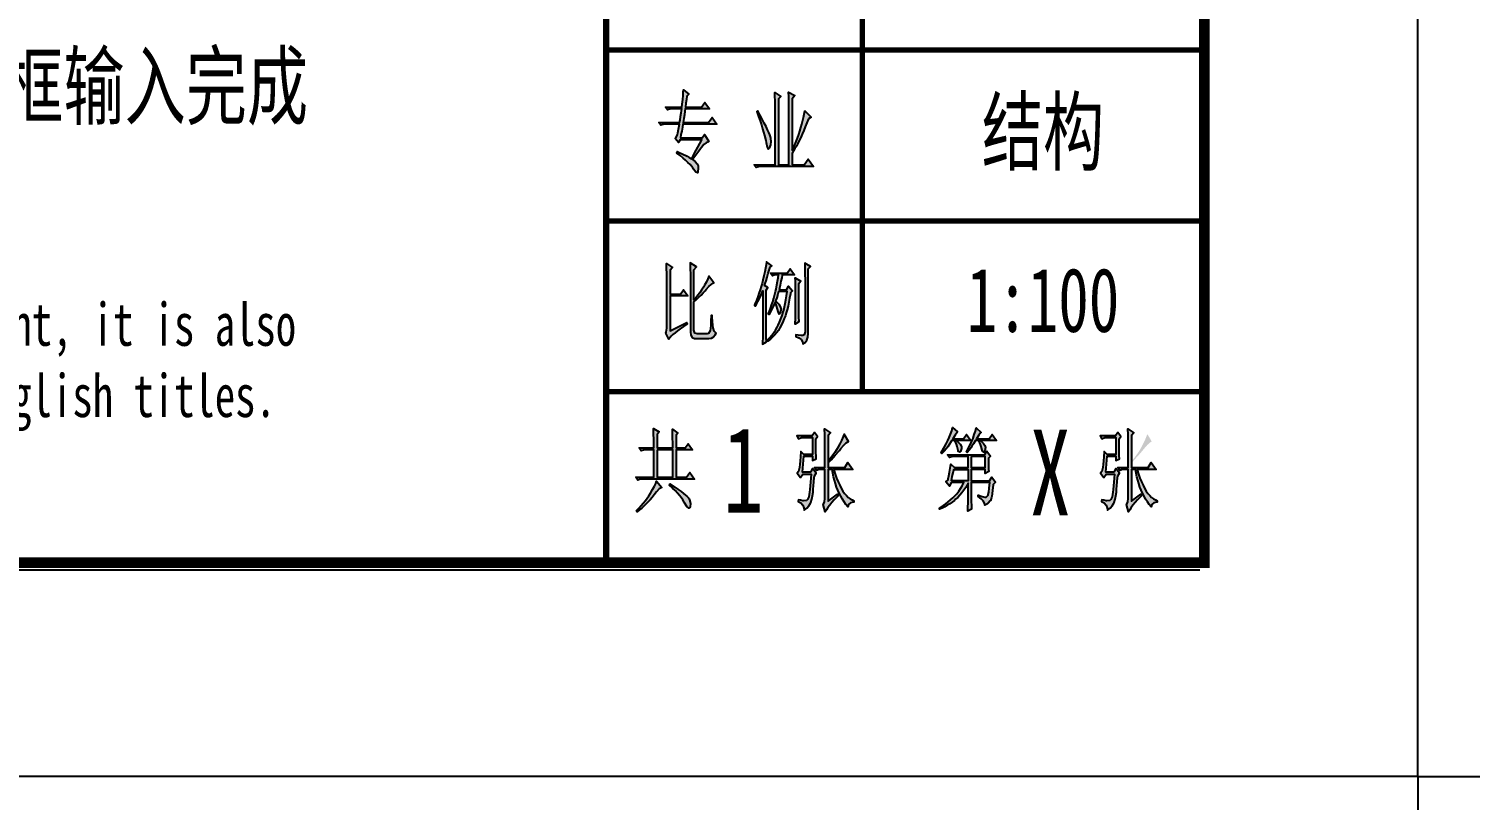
# Model space of a CAD drawing. Header units: inches. Extents: x 4920 to 49860, y 87334 to 114892.
# Drawn here: x 31383 to 34757, y 89367 to 91171 of the extents above; entities that cross this region are included whole.
import ezdxf

# ---------------------------------------------------------------- set-up
doc = ezdxf.new("R2010")
doc.units = ezdxf.units.IN
doc.header["$MEASUREMENT"] = 0
for name, color, linetype in [('1', 7, 'Continuous'), ('GT_1', 7, 'Continuous'), ('图框', 4, 'Continuous')]:
    doc.layers.add(name, color=color, linetype=linetype)
doc.styles.get("Standard").update_dxf_attribs({"font": 'txt', "bigfont": 'gbcbig.shx'})
doc.styles.add('宋体', font='', dxfattribs={"width": 0.7})
doc.styles.get('宋体').set_extended_font_data('SimSun')
doc.dimstyles.new('Standard-yuanban', dxfattribs={"dimtxt": 800, "dimasz": 0.18, "dimexe": 0.18, "dimexo": 0.0625, "dimgap": 0.09, "dimtad": 0, "dimtih": 1, "dimtoh": 1, "dimdec": 4, "dimlfac": 0.02, "dimzin": 0, "dimdsep": 46, "dimtxsty": 'Standard', "dimcen": 0.09, "dimadec": 0, "dimazin": 0, "dimtfac": 1, "dimtdec": 4, "dimtofl": 0, "dimtmove": 0, "dimatfit": 3, "dimfxl": 1, "dimtolj": 1, "dimtzin": 0, "dimarcsym": 0})

# ---------------------------------------------------------------- blocks, each defined once
blk = doc.blocks.new('图签')
at = {"layer": '1'}
h = blk.add_hatch(color=7, dxfattribs=at)
h.paths.add_polyline_path([(-24.461, 20.203), (-24.427, 20.388), (-24.404, 20.526), (-22.815, 20.526), (-23.038, 20.839), (-23.204, 20.606), (-24.39, 20.606), (-24.366, 20.787), (-24.337, 20.962), (-24.314, 21.133), (-24.299, 21.242), (-23.166, 21.242), (-23.375, 21.541), (-23.526, 21.323), (-24.285, 21.323), (-24.261, 21.503), (-24.238, 21.678), (-24.214, 21.84), (-24.124, 21.925), (-24.38, 22.124), (-24.385, 22.015), (-24.394, 21.868), (-24.409, 21.683), (-24.432, 21.46), (-24.451, 21.323), (-25.22, 21.323), (-25.125, 21.19), (-25.011, 21.228), (-24.892, 21.242), (-24.461, 21.242), (-24.484, 21.052), (-24.513, 20.877), (-24.537, 20.711), (-24.556, 20.606), (-25.533, 20.606), (-25.438, 20.474), (-25.324, 20.511), (-25.205, 20.526), (-24.565, 20.526), (-24.603, 20.284), (-24.636, 20.118), (-24.66, 20.023), (-24.741, 19.885), (-24.764, 19.857), (-24.612, 19.658), (-24.532, 19.79), (-23.517, 19.79), (-23.612, 19.615), (-23.702, 19.449), (-23.782, 19.302), (-23.858, 19.169), (-23.925, 19.046), (-23.986, 18.941), (-24.005, 18.908), (-24.105, 18.965), (-24.209, 19.027), (-24.446, 19.141), (-24.579, 19.202), (-24.669, 19.24), (-24.693, 19.174), (-24.537, 19.051), (-24.399, 18.937), (-24.276, 18.832), (-24.167, 18.733), (-24.072, 18.638), (-23.996, 18.553), (-23.934, 18.477), (-23.901, 18.424), (-23.797, 18.273), (-23.721, 18.254), (-23.702, 18.292), (-23.683, 18.458), (-23.692, 18.576), (-23.735, 18.671), (-23.83, 18.78), (-23.948, 18.875), (-23.844, 19.008), (-23.749, 19.136), (-23.659, 19.255), (-23.578, 19.368), (-23.526, 19.439), (-23.422, 19.568), (-23.313, 19.653), (-23.208, 19.7), (-23.19, 19.705), (-23.398, 20.042), (-23.503, 19.89), (-24.518, 19.89), (-24.494, 20.037)])
h.paths.add_polyline_path([(-20.306, 19.928), (-20.339, 20.018), (-20.386, 20.127), (-20.443, 20.255), (-20.514, 20.407), (-20.595, 20.573), (-20.695, 20.763), (-20.804, 20.967), (-20.894, 21.142), (-20.941, 21.109), (-20.861, 20.886), (-20.794, 20.677), (-20.728, 20.488), (-20.676, 20.312), (-20.628, 20.151), (-20.586, 19.999), (-20.524, 19.753), (-20.51, 19.658), (-20.467, 19.444), (-20.42, 19.349), (-20.363, 19.378), (-20.344, 19.406), (-20.291, 19.549), (-20.272, 19.715), (-20.287, 19.857)], flags=17)
h.paths.add_polyline_path([(-19.286, 21.707), (-19.167, 21.858), (-19.461, 22.025), (-19.452, 21.811), (-19.452, 21.626), (-19.447, 21.47), (-19.447, 18.624), (-19.926, 18.624), (-19.926, 21.707), (-19.822, 21.825), (-20.102, 22.006), (-20.097, 21.816), (-20.092, 21.636), (-20.088, 21.47), (-20.088, 18.624), (-21.069, 18.624), (-20.974, 18.491), (-20.861, 18.529), (-20.742, 18.538), (-18.295, 18.538), (-18.537, 18.889), (-18.726, 18.624), (-19.286, 18.624), (-19.286, 19.174), (-19.224, 19.269), (-19.158, 19.378), (-19.091, 19.492), (-19.025, 19.62), (-18.959, 19.757), (-18.887, 19.904), (-18.816, 20.061), (-18.745, 20.227), (-18.674, 20.402), (-18.598, 20.592), (-18.527, 20.772), (-18.399, 20.858), (-18.703, 21.142), (-18.726, 20.986), (-18.755, 20.829), (-18.831, 20.516), (-18.878, 20.36), (-18.925, 20.198), (-18.978, 20.037), (-19.039, 19.876), (-19.106, 19.715), (-19.172, 19.549), (-19.286, 19.307)])
h = blk.add_hatch(color=7, dxfattribs=at)
h.paths.add_polyline_path([(-24.769, 10.764), (-24.655, 10.854), (-24.527, 10.954), (-24.38, 11.054), (-24.224, 11.163), (-24.205, 11.172), (-24.214, 11.243), (-24.997, 10.859), (-24.997, 12.491), (-24.181, 12.491), (-24.38, 12.775), (-24.518, 12.576), (-24.997, 12.576), (-24.997, 13.691), (-24.892, 13.824), (-25.172, 14.009), (-25.167, 13.881), (-25.167, 13.734), (-25.163, 13.572), (-25.163, 13.183), (-25.158, 12.956), (-25.158, 10.973), (-25.182, 10.793), (-25.205, 10.741), (-25.068, 10.456), (-25.016, 10.527), (-24.949, 10.598), (-24.869, 10.679)])
h.paths.add_polyline_path([(-22.891, 10.66), (-22.853, 10.741), (-22.933, 10.845), (-22.981, 10.992), (-23.005, 11.12), (-23.019, 11.291), (-23.028, 11.495), (-23.028, 11.575), (-23.085, 11.575), (-23.095, 11.319), (-23.104, 11.12), (-23.114, 10.964), (-23.133, 10.864), (-23.133, 10.859), (-23.204, 10.726), (-23.261, 10.707), (-23.74, 10.707), (-23.849, 10.75), (-23.887, 10.888), (-23.892, 10.907), (-23.892, 12.206), (-23.768, 12.315), (-23.654, 12.424), (-23.55, 12.524), (-23.455, 12.624), (-23.365, 12.723), (-23.308, 12.79), (-23.19, 12.927), (-23.08, 13.027), (-22.986, 13.079), (-22.957, 13.093), (-23.19, 13.406), (-23.237, 13.288), (-23.303, 13.145), (-23.389, 12.989), (-23.446, 12.889), (-23.531, 12.761), (-23.616, 12.638), (-23.711, 12.519), (-23.806, 12.405), (-23.892, 12.306), (-23.892, 13.71), (-23.773, 13.843), (-24.062, 14.042), (-24.062, 13.885), (-24.058, 13.719), (-24.053, 13.539), (-24.053, 10.807), (-24.034, 10.65), (-23.967, 10.546), (-23.863, 10.499), (-23.797, 10.489), (-23.19, 10.489), (-23.061, 10.513), (-22.981, 10.556)])
h.paths.add_polyline_path([(-20.51, 10.883), (-20.51, 12.756), (-20.429, 12.875), (-20.581, 12.975), (-20.552, 13.069), (-20.514, 13.198), (-20.467, 13.359), (-20.41, 13.558), (-20.339, 13.786), (-20.334, 13.809), (-20.239, 13.89), (-20.495, 14.075), (-20.514, 13.942), (-20.543, 13.79), (-20.571, 13.62), (-20.614, 13.43), (-20.661, 13.226), (-20.699, 13.074), (-20.747, 12.922), (-20.794, 12.766), (-20.846, 12.605), (-20.903, 12.443), (-20.965, 12.277), (-21.031, 12.111), (-21.055, 12.04), (-21.022, 12.007), (-20.96, 12.107), (-20.899, 12.225), (-20.823, 12.372), (-20.747, 12.538), (-20.661, 12.723), (-20.661, 10.731), (-20.666, 10.541), (-20.671, 10.323), (-20.671, 10.224), (-20.495, 10.342), (-20.505, 10.532), (-20.505, 10.712)])
h.paths.add_polyline_path([(-19.754, 13.473), (-19.182, 13.473), (-19.376, 13.757), (-19.518, 13.558), (-20.301, 13.558), (-20.206, 13.425), (-20.102, 13.473), (-19.936, 13.473), (-19.95, 13.335), (-19.974, 13.174), (-20.002, 12.998), (-20.04, 12.804), (-20.064, 12.69), (-20.149, 12.377), (-20.197, 12.216), (-20.254, 12.059), (-20.31, 11.893), (-20.372, 11.732), (-20.405, 11.656), (-20.367, 11.623), (-20.282, 11.775), (-20.211, 11.922), (-20.14, 12.064), (-20.088, 12.192), (-20.021, 12.021), (-19.974, 11.865), (-19.95, 11.756), (-19.903, 11.637), (-19.846, 11.708), (-19.808, 11.865), (-19.846, 11.993), (-19.917, 12.102), (-20.021, 12.216), (-20.064, 12.258), (-20.012, 12.405), (-19.964, 12.567), (-19.926, 12.69), (-19.528, 12.69), (-19.556, 12.491), (-19.585, 12.306), (-19.618, 12.13), (-19.651, 11.969), (-19.684, 11.817), (-19.703, 11.741), (-19.755, 11.575), (-19.812, 11.414), (-19.879, 11.262), (-19.945, 11.12), (-19.997, 11.025), (-20.069, 10.892), (-20.154, 10.769), (-20.244, 10.65), (-20.339, 10.537), (-20.453, 10.423), (-20.429, 10.375), (-20.31, 10.465), (-20.206, 10.56), (-20.106, 10.665), (-20.016, 10.764), (-20.007, 10.774), (-19.936, 10.873), (-19.865, 10.992), (-19.789, 11.134), (-19.708, 11.305), (-19.656, 11.424), (-19.608, 11.552), (-19.566, 11.689), (-19.523, 11.841), (-19.48, 12.007), (-19.442, 12.187), (-19.409, 12.377), (-19.371, 12.581), (-19.367, 12.624), (-19.272, 12.723), (-19.461, 12.941), (-19.552, 12.775), (-19.903, 12.775), (-19.855, 12.994), (-19.812, 13.179), (-19.779, 13.335)])
h.paths.add_polyline_path([(-18.992, 13.041), (-18.887, 13.174), (-19.144, 13.34), (-19.139, 13.174), (-19.134, 12.998), (-19.134, 11.628), (-19.139, 11.428), (-19.144, 11.191), (-19.144, 11.158), (-18.982, 11.277), (-18.987, 11.518), (-18.992, 11.718)])
h.paths.add_polyline_path([(-18.537, 13.757), (-18.432, 13.857), (-18.703, 14.023), (-18.698, 13.809), (-18.693, 13.62), (-18.693, 13.449), (-18.688, 13.302), (-18.688, 10.807), (-18.731, 10.66), (-18.783, 10.641), (-18.873, 10.636), (-19.001, 10.646), (-19.12, 10.66), (-19.12, 10.589), (-18.978, 10.527), (-18.869, 10.442), (-18.807, 10.337), (-18.783, 10.243), (-18.679, 10.314), (-18.598, 10.418), (-18.555, 10.56), (-18.537, 10.736)])
h = blk.add_hatch(color=7, dxfattribs=at)
h.paths.add_polyline_path([(-25.522, 3.455), (-25.394, 3.522), (-25.641, 3.82), (-25.679, 3.716), (-25.736, 3.583), (-25.821, 3.427), (-25.921, 3.251), (-25.997, 3.137), (-26.077, 3.023), (-26.163, 2.91), (-26.258, 2.791), (-26.357, 2.677), (-26.466, 2.563), (-26.575, 2.454), (-26.552, 2.388), (-26.438, 2.473), (-26.329, 2.563), (-26.224, 2.658), (-26.02, 2.862), (-25.935, 2.952), (-25.845, 3.057), (-25.745, 3.175), (-25.636, 3.313)])
h.paths.add_polyline_path([(-24.204, 3.099), (-24.28, 3.171), (-24.375, 3.246), (-24.488, 3.337), (-24.621, 3.431), (-24.778, 3.536), (-24.953, 3.65), (-25.01, 3.688), (-25.024, 3.621), (-24.892, 3.498), (-24.773, 3.379), (-24.664, 3.265), (-24.564, 3.152), (-24.479, 3.047), (-24.408, 2.938), (-24.341, 2.839), (-24.322, 2.805), (-24.213, 2.63), (-24.133, 2.559), (-24.076, 2.592), (-24.066, 2.62), (-24.052, 2.772), (-24.095, 2.938), (-24.114, 2.986), (-24.147, 3.038)])
h.paths.add_polyline_path([(-24.161, 5.571), (-24.299, 5.371), (-24.721, 5.371), (-24.721, 5.969), (-24.64, 6.069), (-24.896, 6.254), (-24.892, 6.149), (-24.887, 6.007), (-24.887, 5.827), (-24.882, 5.613), (-24.882, 5.371), (-25.608, 5.371), (-25.608, 6.002), (-25.522, 6.121), (-25.783, 6.287), (-25.778, 6.144), (-25.774, 5.983), (-25.769, 5.808), (-25.769, 5.371), (-26.457, 5.371), (-26.362, 5.239), (-26.248, 5.276), (-26.129, 5.286), (-25.769, 5.286), (-25.769, 4.005), (-26.609, 4.005), (-26.514, 3.868), (-26.4, 3.91), (-26.281, 3.92), (-23.867, 3.92), (-24.08, 4.219), (-24.232, 4.005), (-24.721, 4.005), (-24.721, 5.286), (-23.962, 5.286)])
h.paths.add_polyline_path([(-24.882, 5.286), (-24.882, 4.005), (-25.608, 4.005), (-25.608, 5.286)], flags=17)
h.paths.add_polyline_path([(-18.74, 4.987), (-18.332, 4.987), (-18.332, 4.788), (-18.17, 4.869), (-18.17, 5.006), (-18.175, 5.163), (-18.18, 5.338), (-18.18, 5.803), (-18.099, 5.903), (-18.251, 6.102), (-18.355, 5.936), (-19.076, 5.936), (-18.986, 5.803), (-18.858, 5.855), (-18.332, 5.855), (-18.332, 5.068), (-18.74, 5.068), (-18.891, 5.205), (-18.906, 4.963), (-18.92, 4.764), (-18.934, 4.603), (-18.948, 4.48), (-18.948, 4.451), (-18.991, 4.271), (-19.053, 4.186), (-18.901, 3.986), (-18.797, 4.152), (-18.403, 4.152), (-18.417, 3.958), (-18.431, 3.773), (-18.446, 3.597), (-18.46, 3.431), (-18.474, 3.303), (-18.512, 3.085), (-18.569, 2.957), (-18.621, 2.919), (-18.754, 2.895), (-18.797, 2.905), (-18.906, 2.924), (-18.996, 2.952), (-19.01, 2.872), (-18.882, 2.801), (-18.797, 2.696), (-18.744, 2.568), (-18.73, 2.469), (-18.602, 2.563), (-18.502, 2.668), (-18.431, 2.782), (-18.412, 2.82), (-18.37, 2.971), (-18.332, 3.137), (-18.308, 3.303), (-18.299, 3.446), (-18.284, 3.607), (-18.27, 3.792), (-18.256, 3.996), (-18.251, 4.072), (-18.17, 4.186), (-18.332, 4.404), (-18.427, 4.238), (-18.811, 4.238)])
h.paths.add_polyline_path([(-17.611, 5.955), (-17.492, 6.088), (-17.772, 6.268), (-17.772, 6.187), (-17.767, 6.083), (-17.767, 5.817), (-17.763, 5.651), (-17.763, 4.451), (-18.237, 4.451), (-18.147, 4.318), (-18.028, 4.371), (-17.763, 4.371), (-17.763, 3.019), (-17.782, 2.839), (-17.843, 2.72), (-17.739, 2.388), (-17.682, 2.483), (-17.616, 2.587), (-17.53, 2.701), (-17.435, 2.82), (-17.326, 2.943), (-17.198, 3.076), (-17.141, 3.137), (-17.165, 3.204), (-17.611, 2.886), (-17.611, 4.371), (-17.412, 4.371), (-17.383, 4.195), (-17.35, 4.024), (-17.307, 3.863), (-17.26, 3.702), (-17.208, 3.545), (-17.151, 3.398), (-17.084, 3.251), (-17.018, 3.114), (-16.937, 2.976), (-16.857, 2.848), (-16.771, 2.725), (-16.686, 2.62), (-16.648, 2.734), (-16.558, 2.81), (-16.42, 2.834), (-16.397, 2.839), (-16.397, 2.905), (-16.487, 2.943), (-16.577, 2.995), (-16.662, 3.061), (-16.748, 3.147), (-16.833, 3.242), (-16.914, 3.356), (-16.989, 3.484), (-17.065, 3.626), (-17.141, 3.782), (-17.212, 3.958), (-17.279, 4.148), (-17.345, 4.347), (-17.355, 4.371), (-16.453, 4.371), (-16.676, 4.688), (-16.828, 4.451), (-17.611, 4.451)])
h.paths.add_polyline_path([(-16.861, 6.021), (-16.985, 5.718), (-17.056, 5.571), (-17.132, 5.424), (-17.141, 5.405), (-17.212, 5.281), (-17.288, 5.163), (-17.378, 5.035), (-17.473, 4.907), (-17.587, 4.767), (-17.573, 4.703), (-17.468, 4.816), (-17.369, 4.93), (-17.269, 5.039), (-17.08, 5.258), (-17.004, 5.352), (-16.871, 5.504), (-16.762, 5.609), (-16.681, 5.661), (-16.653, 5.67)], flags=17)
h.paths.add_polyline_path([(-11.658, 5.978), (-11.578, 6.088), (-11.544, 6.121), (-11.777, 6.334), (-11.819, 6.178), (-11.872, 6.016), (-11.933, 5.865), (-12, 5.718), (-12.076, 5.566), (-12.156, 5.424), (-12.237, 5.295), (-12.313, 5.186), (-12.289, 5.12), (-12.18, 5.224), (-12.085, 5.333), (-12.009, 5.419), (-11.924, 5.547), (-11.838, 5.68), (-11.815, 5.718), (-11.672, 5.718), (-11.601, 5.556), (-11.559, 5.438), (-11.516, 5.258), (-11.511, 5.205), (-11.445, 5.177), (-11.416, 5.205), (-11.359, 5.343), (-11.369, 5.438), (-11.43, 5.547), (-11.53, 5.656), (-11.601, 5.718), (-10.928, 5.718), (-11.127, 6.002), (-11.264, 5.803), (-11.767, 5.803)])
h.paths.add_polyline_path([(-9.927, 6.002), (-10.064, 5.803), (-10.657, 5.803), (-10.558, 5.978), (-10.472, 6.078), (-10.439, 6.102), (-10.672, 6.32), (-10.714, 6.163), (-10.762, 6.002), (-10.819, 5.831), (-10.823, 5.822), (-10.871, 5.694), (-10.937, 5.556), (-11.013, 5.409), (-11.103, 5.253), (-11.136, 5.205), (-11.103, 5.153), (-10.989, 5.286), (-10.904, 5.4), (-10.871, 5.452), (-10.795, 5.571), (-10.705, 5.718), (-10.544, 5.718), (-10.472, 5.542), (-10.439, 5.438), (-10.396, 5.272), (-10.378, 5.22), (-10.316, 5.182), (-10.273, 5.239), (-10.235, 5.395), (-10.264, 5.485), (-10.335, 5.585), (-10.453, 5.699), (-10.472, 5.718), (-9.728, 5.718)])
h.paths.add_polyline_path([(-10.098, 4.541), (-10.098, 4.902), (-10.008, 4.987), (-10.169, 5.22), (-10.287, 5.054), (-12.023, 5.054), (-11.929, 4.921), (-11.815, 4.959), (-11.696, 4.968), (-11.056, 4.968), (-11.056, 4.451), (-11.687, 4.451), (-11.862, 4.622), (-11.886, 4.423), (-11.919, 4.242), (-11.947, 4.076), (-11.981, 3.925), (-11.99, 3.887), (-12.095, 3.787), (-11.919, 3.588), (-11.838, 3.754), (-11.255, 3.754), (-11.326, 3.607), (-11.407, 3.474), (-11.492, 3.346), (-11.587, 3.232), (-11.682, 3.123), (-11.767, 3.038), (-11.985, 2.848), (-12.095, 2.763), (-12.204, 2.682), (-12.313, 2.606), (-12.398, 2.554), (-12.384, 2.502), (-12.261, 2.563), (-12.142, 2.625), (-12.028, 2.691), (-11.914, 2.763), (-11.805, 2.839), (-11.696, 2.919), (-11.639, 2.971), (-11.535, 3.061), (-11.435, 3.166), (-11.34, 3.275), (-11.25, 3.398), (-11.165, 3.526), (-11.084, 3.664), (-11.056, 3.721), (-11.056, 2.796), (-11.061, 2.625), (-11.065, 2.469), (-11.065, 2.421), (-10.895, 2.502), (-10.899, 2.687), (-10.904, 2.862), (-10.904, 3.754), (-10.041, 3.754), (-10.069, 3.493), (-10.088, 3.303), (-10.107, 3.19), (-10.112, 3.171), (-10.202, 3.071), (-10.273, 3.071), (-10.392, 3.104), (-10.562, 3.166), (-10.577, 3.171), (-10.577, 3.104), (-10.434, 3), (-10.34, 2.895), (-10.283, 2.782), (-10.273, 2.701), (-10.15, 2.758), (-10.112, 2.786), (-10.012, 2.891), (-10.008, 2.905), (-9.96, 3.052), (-9.946, 3.118), (-9.932, 3.232), (-9.908, 3.403), (-9.884, 3.631), (-9.879, 3.669), (-9.775, 3.768), (-9.936, 4.005), (-10.055, 3.835), (-10.904, 3.835), (-10.904, 4.371), (-10.249, 4.371), (-10.249, 4.171), (-10.088, 4.271), (-10.093, 4.38)])
h.paths.add_polyline_path([(-10.249, 4.451), (-10.904, 4.451), (-10.904, 4.968), (-10.249, 4.968)], flags=16)
h.paths.add_polyline_path([(-11.056, 4.371), (-11.056, 3.835), (-11.824, 3.835), (-11.791, 4.039), (-11.753, 4.209), (-11.722, 4.371)], flags=16)
h.paths.add_polyline_path([(-3.97, 4.186), (-4.131, 4.404), (-4.226, 4.238), (-4.61, 4.238), (-4.539, 4.987), (-4.131, 4.987), (-4.131, 4.788), (-3.97, 4.869), (-3.974, 5.006), (-3.974, 5.163), (-3.979, 5.338), (-3.979, 5.803), (-3.898, 5.903), (-4.05, 6.102), (-4.155, 5.936), (-4.875, 5.936), (-4.785, 5.803), (-4.657, 5.855), (-4.131, 5.855), (-4.131, 5.068), (-4.539, 5.068), (-4.69, 5.205), (-4.705, 4.963), (-4.719, 4.764), (-4.733, 4.603), (-4.747, 4.48), (-4.747, 4.451), (-4.79, 4.271), (-4.852, 4.186), (-4.7, 3.986), (-4.596, 4.152), (-4.202, 4.152), (-4.216, 3.958), (-4.23, 3.773), (-4.245, 3.597), (-4.259, 3.431), (-4.273, 3.303), (-4.311, 3.085), (-4.368, 2.957), (-4.425, 2.919), (-4.553, 2.895), (-4.596, 2.905), (-4.705, 2.924), (-4.795, 2.952), (-4.809, 2.872), (-4.681, 2.801), (-4.596, 2.696), (-4.543, 2.568), (-4.529, 2.469), (-4.401, 2.563), (-4.302, 2.668), (-4.23, 2.782), (-4.211, 2.82), (-4.169, 2.971), (-4.131, 3.137), (-4.107, 3.303), (-4.098, 3.446), (-4.083, 3.607), (-4.069, 3.792), (-4.055, 3.996), (-4.05, 4.072)])
h.paths.add_polyline_path([(-2.48, 5.661), (-2.452, 5.67), (-2.66, 6.021), (-2.784, 5.718), (-2.855, 5.571), (-2.931, 5.424), (-2.94, 5.405), (-3.011, 5.281), (-3.087, 5.163), (-3.177, 5.035), (-3.272, 4.907), (-3.386, 4.767), (-3.372, 4.703), (-3.268, 4.816), (-3.168, 4.93), (-3.068, 5.039), (-2.879, 5.258), (-2.803, 5.352), (-2.67, 5.504), (-2.561, 5.609)], flags=17)
h.paths.add_polyline_path([(-2.713, 3.356), (-2.788, 3.484), (-2.864, 3.626), (-2.94, 3.782), (-3.011, 3.958), (-3.078, 4.148), (-3.144, 4.347), (-3.154, 4.371), (-2.253, 4.371), (-2.475, 4.688), (-2.627, 4.451), (-3.41, 4.451), (-3.41, 5.955), (-3.291, 6.088), (-3.571, 6.268), (-3.571, 6.187), (-3.566, 6.083), (-3.566, 5.817), (-3.562, 5.651), (-3.562, 4.451), (-4.036, 4.451), (-3.946, 4.318), (-3.827, 4.371), (-3.562, 4.371), (-3.562, 3.019), (-3.581, 2.839), (-3.642, 2.72), (-3.538, 2.388), (-3.481, 2.483), (-3.415, 2.587), (-3.334, 2.701), (-3.234, 2.82), (-3.125, 2.943), (-3.002, 3.076), (-2.94, 3.137), (-2.964, 3.204), (-3.41, 2.886), (-3.41, 4.371), (-3.211, 4.371), (-3.182, 4.195), (-3.149, 4.024), (-3.106, 3.863), (-3.059, 3.702), (-3.007, 3.545), (-2.95, 3.398), (-2.883, 3.251), (-2.817, 3.114), (-2.741, 2.976), (-2.656, 2.848), (-2.57, 2.725), (-2.49, 2.62), (-2.447, 2.734), (-2.357, 2.81), (-2.219, 2.834), (-2.196, 2.839), (-2.196, 2.905), (-2.286, 2.943), (-2.376, 2.995), (-2.461, 3.061), (-2.547, 3.147), (-2.632, 3.242)])
for p, q in [((0, 0), (-180, 0)), ((-0.198, -0.346), (-180.198, -0.346))]:
    blk.add_line(p, q, dxfattribs=at)
at = {"layer": '1', "color": 7}
for p, q in [((0, 0), (-180, 0)), ((-0.198, -0.346), (-180.198, -0.346))]:
    blk.add_line(p, q, dxfattribs=at)
at = {"layer": '1', "color": 7, "const_width": 0.5}
for points in [[(-180, 0), (0, 0), (0, 131.762), (-180, 131.762)], [(-180, 58), (0, 58), (0, 0), (-180, 0)]]:
    blk.add_lwpolyline(points, close=True, dxfattribs=at)
at = {"layer": '1', "color": 7}
for points, const_width in [([(-28, 32), (-28, 0)], 0.3), ([(-16, 32), (-16, 8)], 0.25), ([(0, 24), (-28, 24)], 0.25), ([(0, 16), (-28, 16)], 0.25), ([(0, 8), (-28, 8)], 0.25)]:
    blk.add_lwpolyline(points, dxfattribs=dict(at, const_width=const_width))
for points in [[(-23.692, 18.576), (-23.683, 18.458), (-23.702, 18.292), (-23.721, 18.254), (-23.797, 18.273), (-23.901, 18.424), (-23.934, 18.477), (-23.996, 18.553), (-24.072, 18.638), (-24.167, 18.733), (-24.276, 18.832), (-24.399, 18.937), (-24.537, 19.051), (-24.693, 19.174), (-24.669, 19.24), (-24.579, 19.202), (-24.446, 19.141), (-24.209, 19.027), (-24.105, 18.965), (-24.005, 18.908), (-23.986, 18.941), (-23.925, 19.046), (-23.858, 19.169), (-23.782, 19.302), (-23.702, 19.449), (-23.612, 19.615), (-23.517, 19.79), (-24.532, 19.79), (-24.612, 19.658), (-24.764, 19.857), (-24.741, 19.885), (-24.66, 20.023), (-24.636, 20.118), (-24.603, 20.284), (-24.565, 20.526), (-25.205, 20.526), (-25.324, 20.511), (-25.438, 20.474), (-25.533, 20.606), (-24.556, 20.606), (-24.537, 20.711), (-24.513, 20.877), (-24.484, 21.052), (-24.461, 21.242), (-24.892, 21.242), (-25.011, 21.228), (-25.125, 21.19), (-25.22, 21.323), (-24.451, 21.323), (-24.432, 21.46), (-24.409, 21.683), (-24.394, 21.868), (-24.385, 22.015), (-24.38, 22.124), (-24.124, 21.925), (-24.214, 21.84), (-24.238, 21.678), (-24.261, 21.503), (-24.285, 21.323), (-23.526, 21.323), (-23.375, 21.541), (-23.166, 21.242), (-24.299, 21.242), (-24.314, 21.133), (-24.337, 20.962), (-24.366, 20.787), (-24.39, 20.606), (-23.204, 20.606), (-23.038, 20.839), (-22.815, 20.526), (-24.404, 20.526), (-24.427, 20.388), (-24.461, 20.203), (-24.494, 20.037), (-24.518, 19.89), (-23.503, 19.89), (-23.398, 20.042), (-23.19, 19.705), (-23.208, 19.7), (-23.313, 19.653), (-23.422, 19.568), (-23.526, 19.439), (-23.578, 19.368), (-23.659, 19.255), (-23.749, 19.136), (-23.844, 19.008), (-23.948, 18.875), (-23.83, 18.78), (-23.735, 18.671)], [(-19.286, 18.624), (-18.726, 18.624), (-18.537, 18.889), (-18.295, 18.538), (-20.742, 18.538), (-20.861, 18.529), (-20.974, 18.491), (-21.069, 18.624), (-20.088, 18.624), (-20.088, 21.47), (-20.092, 21.636), (-20.097, 21.816), (-20.102, 22.006), (-19.822, 21.825), (-19.926, 21.707), (-19.926, 18.624), (-19.447, 18.624), (-19.447, 21.47), (-19.452, 21.626), (-19.452, 21.811), (-19.461, 22.025), (-19.167, 21.858), (-19.286, 21.707), (-19.286, 19.307), (-19.172, 19.549), (-19.106, 19.715), (-19.039, 19.876), (-18.978, 20.037), (-18.925, 20.198), (-18.878, 20.36), (-18.831, 20.516), (-18.755, 20.829), (-18.726, 20.986), (-18.703, 21.142), (-18.399, 20.858), (-18.527, 20.772), (-18.598, 20.592), (-18.674, 20.402), (-18.745, 20.227), (-18.816, 20.061), (-18.887, 19.904), (-18.959, 19.757), (-19.025, 19.62), (-19.091, 19.492), (-19.158, 19.378), (-19.224, 19.269), (-19.286, 19.174)], [(-20.344, 19.406), (-20.291, 19.549), (-20.272, 19.715), (-20.287, 19.857), (-20.306, 19.928), (-20.339, 20.018), (-20.386, 20.127), (-20.443, 20.255), (-20.514, 20.407), (-20.595, 20.573), (-20.695, 20.763), (-20.804, 20.967), (-20.894, 21.142), (-20.941, 21.109), (-20.861, 20.886), (-20.794, 20.677), (-20.728, 20.488), (-20.676, 20.312), (-20.628, 20.151), (-20.586, 19.999), (-20.524, 19.753), (-20.51, 19.658), (-20.467, 19.444), (-20.42, 19.349), (-20.363, 19.378)], [(-24.38, 11.054), (-24.527, 10.954), (-24.655, 10.854), (-24.769, 10.764), (-24.869, 10.679), (-24.949, 10.598), (-25.016, 10.527), (-25.068, 10.456), (-25.205, 10.741), (-25.182, 10.793), (-25.158, 10.973), (-25.158, 12.956), (-25.163, 13.183), (-25.163, 13.572), (-25.167, 13.734), (-25.167, 13.881), (-25.172, 14.009), (-24.892, 13.824), (-24.997, 13.691), (-24.997, 12.576), (-24.518, 12.576), (-24.38, 12.775), (-24.181, 12.491), (-24.997, 12.491), (-24.997, 10.859), (-24.214, 11.243), (-24.205, 11.172), (-24.224, 11.163)], [(-23.74, 10.707), (-23.849, 10.75), (-23.887, 10.888), (-23.892, 10.907), (-23.892, 12.206), (-23.768, 12.315), (-23.654, 12.424), (-23.55, 12.524), (-23.455, 12.624), (-23.365, 12.723), (-23.308, 12.79), (-23.19, 12.927), (-23.08, 13.027), (-22.986, 13.079), (-22.957, 13.093), (-23.19, 13.406), (-23.237, 13.288), (-23.303, 13.145), (-23.389, 12.989), (-23.446, 12.889), (-23.531, 12.761), (-23.616, 12.638), (-23.711, 12.519), (-23.806, 12.405), (-23.892, 12.306), (-23.892, 13.71), (-23.773, 13.843), (-24.062, 14.042), (-24.062, 13.885), (-24.058, 13.719), (-24.053, 13.539), (-24.053, 10.807), (-24.034, 10.65), (-23.967, 10.546), (-23.863, 10.499), (-23.797, 10.489), (-23.19, 10.489), (-23.061, 10.513), (-22.981, 10.556), (-22.891, 10.66), (-22.853, 10.741), (-22.933, 10.845), (-22.981, 10.992), (-23.005, 11.12), (-23.019, 11.291), (-23.028, 11.495), (-23.028, 11.575), (-23.085, 11.575), (-23.095, 11.319), (-23.104, 11.12), (-23.114, 10.964), (-23.133, 10.864), (-23.133, 10.859), (-23.204, 10.726), (-23.261, 10.707)], [(-20.823, 12.372), (-20.747, 12.538), (-20.661, 12.723), (-20.661, 10.731), (-20.666, 10.541), (-20.671, 10.323), (-20.671, 10.224), (-20.495, 10.342), (-20.505, 10.532), (-20.505, 10.712), (-20.51, 10.883), (-20.51, 12.756), (-20.429, 12.875), (-20.581, 12.975), (-20.552, 13.069), (-20.514, 13.198), (-20.467, 13.359), (-20.41, 13.558), (-20.339, 13.786), (-20.334, 13.809), (-20.239, 13.89), (-20.495, 14.075), (-20.514, 13.942), (-20.543, 13.79), (-20.571, 13.62), (-20.614, 13.43), (-20.661, 13.226), (-20.699, 13.074), (-20.747, 12.922), (-20.794, 12.766), (-20.846, 12.605), (-20.903, 12.443), (-20.965, 12.277), (-21.031, 12.111), (-21.055, 12.04), (-21.022, 12.007), (-20.96, 12.107), (-20.899, 12.225)], [(-19.903, 12.775), (-19.552, 12.775), (-19.461, 12.941), (-19.272, 12.723), (-19.367, 12.624), (-19.371, 12.581), (-19.409, 12.377), (-19.442, 12.187), (-19.48, 12.007), (-19.523, 11.841), (-19.566, 11.689), (-19.608, 11.552), (-19.656, 11.424), (-19.708, 11.305), (-19.789, 11.134), (-19.865, 10.992), (-19.936, 10.873), (-20.007, 10.774), (-20.016, 10.764), (-20.106, 10.665), (-20.206, 10.56), (-20.31, 10.465), (-20.429, 10.375), (-20.453, 10.423), (-20.339, 10.537), (-20.244, 10.65), (-20.154, 10.769), (-20.069, 10.892), (-19.997, 11.025), (-19.945, 11.12), (-19.879, 11.262), (-19.812, 11.414), (-19.755, 11.575), (-19.703, 11.741), (-19.684, 11.817), (-19.651, 11.969), (-19.618, 12.13), (-19.585, 12.306), (-19.556, 12.491), (-19.528, 12.69), (-19.926, 12.69), (-19.964, 12.567), (-20.012, 12.405), (-20.064, 12.258), (-20.021, 12.216), (-19.917, 12.102), (-19.846, 11.993), (-19.808, 11.865), (-19.846, 11.708), (-19.903, 11.637), (-19.95, 11.756), (-19.974, 11.865), (-20.021, 12.021), (-20.088, 12.192), (-20.14, 12.064), (-20.211, 11.922), (-20.282, 11.775), (-20.367, 11.623), (-20.405, 11.656), (-20.372, 11.732), (-20.31, 11.893), (-20.254, 12.059), (-20.197, 12.216), (-20.149, 12.377), (-20.064, 12.69), (-20.04, 12.804), (-20.002, 12.998), (-19.974, 13.174), (-19.95, 13.335), (-19.936, 13.473), (-20.102, 13.473), (-20.206, 13.425), (-20.301, 13.558), (-19.518, 13.558), (-19.376, 13.757), (-19.182, 13.473), (-19.751, 13.473), (-19.755, 13.463), (-19.779, 13.335), (-19.812, 13.179), (-19.855, 12.994)], [(-18.873, 10.636), (-19.001, 10.646), (-19.12, 10.66), (-19.12, 10.589), (-18.978, 10.527), (-18.869, 10.442), (-18.807, 10.337), (-18.783, 10.243), (-18.679, 10.314), (-18.598, 10.418), (-18.555, 10.56), (-18.537, 10.736), (-18.537, 13.757), (-18.432, 13.857), (-18.703, 14.023), (-18.698, 13.809), (-18.693, 13.62), (-18.693, 13.449), (-18.688, 13.302), (-18.688, 10.807), (-18.731, 10.66), (-18.783, 10.641)], [(-19.134, 11.628), (-19.134, 12.998), (-19.139, 13.174), (-19.144, 13.34), (-18.887, 13.174), (-18.992, 13.041), (-18.992, 11.718), (-18.987, 11.518), (-18.982, 11.277), (-19.144, 11.158), (-19.144, 11.191), (-19.139, 11.428)], [(-24.887, 5.827), (-24.887, 6.007), (-24.892, 6.149), (-24.896, 6.254), (-24.64, 6.069), (-24.721, 5.969), (-24.721, 5.371), (-24.299, 5.371), (-24.161, 5.571), (-23.962, 5.286), (-24.721, 5.286), (-24.721, 4.005), (-24.232, 4.005), (-24.08, 4.219), (-23.867, 3.92), (-26.281, 3.92), (-26.4, 3.91), (-26.514, 3.868), (-26.609, 4.005), (-25.769, 4.005), (-25.769, 5.286), (-26.129, 5.286), (-26.248, 5.276), (-26.362, 5.239), (-26.457, 5.371), (-25.769, 5.371), (-25.769, 5.808), (-25.774, 5.983), (-25.778, 6.144), (-25.783, 6.287), (-25.522, 6.121), (-25.608, 6.002), (-25.608, 5.371), (-24.882, 5.371), (-24.882, 5.613)], [(-18.797, 2.696), (-18.744, 2.568), (-18.73, 2.469), (-18.602, 2.563), (-18.502, 2.668), (-18.431, 2.782), (-18.412, 2.82), (-18.37, 2.971), (-18.332, 3.137), (-18.308, 3.303), (-18.299, 3.446), (-18.284, 3.607), (-18.27, 3.792), (-18.256, 3.996), (-18.251, 4.072), (-18.17, 4.186), (-18.332, 4.404), (-18.427, 4.238), (-18.811, 4.238), (-18.74, 4.987), (-18.332, 4.987), (-18.332, 4.788), (-18.17, 4.869), (-18.17, 5.006), (-18.175, 5.163), (-18.18, 5.338), (-18.18, 5.803), (-18.099, 5.903), (-18.251, 6.102), (-18.355, 5.936), (-19.076, 5.936), (-18.986, 5.803), (-18.858, 5.855), (-18.332, 5.855), (-18.332, 5.068), (-18.74, 5.068), (-18.891, 5.205), (-18.906, 4.963), (-18.92, 4.764), (-18.934, 4.603), (-18.948, 4.48), (-18.948, 4.451), (-18.991, 4.271), (-19.053, 4.186), (-18.901, 3.986), (-18.797, 4.152), (-18.403, 4.152), (-18.417, 3.958), (-18.431, 3.773), (-18.446, 3.597), (-18.46, 3.431), (-18.474, 3.303), (-18.512, 3.085), (-18.569, 2.957), (-18.621, 2.919), (-18.754, 2.895), (-18.797, 2.905), (-18.906, 2.924), (-18.996, 2.952), (-19.01, 2.872), (-18.882, 2.801)], [(-17.018, 3.114), (-17.084, 3.251), (-17.151, 3.398), (-17.208, 3.545), (-17.26, 3.702), (-17.307, 3.863), (-17.35, 4.024), (-17.383, 4.195), (-17.412, 4.371), (-17.611, 4.371), (-17.611, 2.886), (-17.165, 3.204), (-17.141, 3.137), (-17.198, 3.076), (-17.326, 2.943), (-17.435, 2.82), (-17.53, 2.701), (-17.616, 2.587), (-17.682, 2.483), (-17.739, 2.388), (-17.843, 2.72), (-17.782, 2.839), (-17.763, 3.019), (-17.763, 4.371), (-18.028, 4.371), (-18.147, 4.318), (-18.237, 4.451), (-17.763, 4.451), (-17.763, 5.651), (-17.767, 5.817), (-17.767, 6.083), (-17.772, 6.187), (-17.772, 6.268), (-17.492, 6.088), (-17.611, 5.955), (-17.611, 4.451), (-16.828, 4.451), (-16.676, 4.688), (-16.453, 4.371), (-17.355, 4.371), (-17.345, 4.347), (-17.279, 4.148), (-17.212, 3.958), (-17.141, 3.782), (-17.065, 3.626), (-16.989, 3.484), (-16.914, 3.356), (-16.833, 3.242), (-16.748, 3.147), (-16.662, 3.061), (-16.577, 2.995), (-16.487, 2.943), (-16.397, 2.905), (-16.397, 2.839), (-16.42, 2.834), (-16.558, 2.81), (-16.648, 2.734), (-16.686, 2.62), (-16.771, 2.725), (-16.857, 2.848), (-16.937, 2.976)], [(-12.18, 5.224), (-12.289, 5.12), (-12.313, 5.186), (-12.237, 5.295), (-12.156, 5.424), (-12.076, 5.566), (-12, 5.718), (-11.933, 5.865), (-11.872, 6.016), (-11.819, 6.178), (-11.777, 6.334), (-11.544, 6.121), (-11.578, 6.088), (-11.658, 5.978), (-11.767, 5.803), (-11.264, 5.803), (-11.127, 6.002), (-10.928, 5.718), (-11.601, 5.718), (-11.53, 5.656), (-11.43, 5.547), (-11.369, 5.438), (-11.359, 5.343), (-11.416, 5.205), (-11.445, 5.177), (-11.511, 5.205), (-11.516, 5.258), (-11.559, 5.438), (-11.601, 5.556), (-11.672, 5.718), (-11.815, 5.718), (-11.838, 5.68), (-11.924, 5.547), (-12.009, 5.419), (-12.085, 5.333)], [(-11.136, 5.205), (-11.103, 5.253), (-11.013, 5.409), (-10.937, 5.556), (-10.871, 5.694), (-10.823, 5.822), (-10.819, 5.831), (-10.762, 6.002), (-10.714, 6.163), (-10.672, 6.32), (-10.439, 6.102), (-10.472, 6.078), (-10.558, 5.978), (-10.657, 5.803), (-10.064, 5.803), (-9.927, 6.002), (-9.728, 5.718), (-10.472, 5.718), (-10.453, 5.699), (-10.335, 5.585), (-10.264, 5.485), (-10.235, 5.395), (-10.273, 5.239), (-10.316, 5.182), (-10.378, 5.22), (-10.396, 5.272), (-10.439, 5.438), (-10.472, 5.542), (-10.544, 5.718), (-10.705, 5.718), (-10.795, 5.571), (-10.871, 5.452), (-10.904, 5.4), (-10.989, 5.286), (-11.103, 5.153)], [(-4.596, 2.696), (-4.543, 2.568), (-4.529, 2.469), (-4.401, 2.563), (-4.302, 2.668), (-4.23, 2.782), (-4.211, 2.82), (-4.169, 2.971), (-4.131, 3.137), (-4.107, 3.303), (-4.098, 3.446), (-4.083, 3.607), (-4.069, 3.792), (-4.055, 3.996), (-4.05, 4.072), (-3.97, 4.186), (-4.131, 4.404), (-4.226, 4.238), (-4.61, 4.238), (-4.539, 4.987), (-4.131, 4.987), (-4.131, 4.788), (-3.97, 4.869), (-3.974, 5.006), (-3.974, 5.163), (-3.979, 5.338), (-3.979, 5.803), (-3.898, 5.903), (-4.05, 6.102), (-4.155, 5.936), (-4.875, 5.936), (-4.785, 5.803), (-4.657, 5.855), (-4.131, 5.855), (-4.131, 5.068), (-4.539, 5.068), (-4.69, 5.205), (-4.705, 4.963), (-4.719, 4.764), (-4.733, 4.603), (-4.747, 4.48), (-4.747, 4.451), (-4.79, 4.271), (-4.852, 4.186), (-4.7, 3.986), (-4.596, 4.152), (-4.202, 4.152), (-4.216, 3.958), (-4.23, 3.773), (-4.245, 3.597), (-4.259, 3.431), (-4.273, 3.303), (-4.311, 3.085), (-4.368, 2.957), (-4.425, 2.919), (-4.553, 2.895), (-4.596, 2.905), (-4.705, 2.924), (-4.795, 2.952), (-4.809, 2.872), (-4.681, 2.801)], [(-2.817, 3.114), (-2.883, 3.251), (-2.95, 3.398), (-3.007, 3.545), (-3.059, 3.702), (-3.106, 3.863), (-3.149, 4.024), (-3.182, 4.195), (-3.211, 4.371), (-3.41, 4.371), (-3.41, 2.886), (-2.964, 3.204), (-2.94, 3.137), (-3.002, 3.076), (-3.125, 2.943), (-3.234, 2.82), (-3.334, 2.701), (-3.415, 2.587), (-3.481, 2.483), (-3.538, 2.388), (-3.642, 2.72), (-3.581, 2.839), (-3.562, 3.019), (-3.562, 4.371), (-3.827, 4.371), (-3.946, 4.318), (-4.036, 4.451), (-3.562, 4.451), (-3.562, 5.651), (-3.566, 5.817), (-3.566, 6.083), (-3.571, 6.187), (-3.571, 6.268), (-3.291, 6.088), (-3.41, 5.955), (-3.41, 4.451), (-2.627, 4.451), (-2.475, 4.688), (-2.253, 4.371), (-3.154, 4.371), (-3.144, 4.347), (-3.078, 4.148), (-3.011, 3.958), (-2.94, 3.782), (-2.864, 3.626), (-2.788, 3.484), (-2.713, 3.356), (-2.632, 3.242), (-2.547, 3.147), (-2.461, 3.061), (-2.376, 2.995), (-2.286, 2.943), (-2.196, 2.905), (-2.196, 2.839), (-2.219, 2.834), (-2.357, 2.81), (-2.447, 2.734), (-2.49, 2.62), (-2.57, 2.725), (-2.656, 2.848), (-2.741, 2.976)], [(-17.269, 5.039), (-17.08, 5.258), (-17.004, 5.352), (-16.871, 5.504), (-16.762, 5.609), (-16.681, 5.661), (-16.653, 5.67), (-16.861, 6.021), (-16.985, 5.718), (-17.056, 5.571), (-17.132, 5.424), (-17.141, 5.405), (-17.212, 5.281), (-17.288, 5.163), (-17.378, 5.035), (-17.473, 4.907), (-17.578, 4.778), (-17.587, 4.769), (-17.573, 4.703), (-17.468, 4.816), (-17.369, 4.93)], [(-25.608, 5.286), (-25.608, 4.005), (-24.882, 4.005), (-24.882, 5.286)], [(-10.904, 2.862), (-10.899, 2.687), (-10.895, 2.502), (-11.065, 2.421), (-11.065, 2.469), (-11.061, 2.625), (-11.056, 2.796), (-11.056, 3.721), (-11.084, 3.664), (-11.165, 3.526), (-11.25, 3.398), (-11.34, 3.275), (-11.435, 3.166), (-11.535, 3.061), (-11.639, 2.971), (-11.696, 2.919), (-11.805, 2.839), (-11.914, 2.763), (-12.028, 2.691), (-12.142, 2.625), (-12.261, 2.563), (-12.384, 2.502), (-12.398, 2.554), (-12.313, 2.606), (-12.204, 2.682), (-12.095, 2.763), (-11.985, 2.848), (-11.767, 3.038), (-11.682, 3.123), (-11.587, 3.232), (-11.492, 3.346), (-11.407, 3.474), (-11.326, 3.607), (-11.255, 3.754), (-11.838, 3.754), (-11.919, 3.588), (-12.095, 3.787), (-11.99, 3.887), (-11.981, 3.925), (-11.947, 4.076), (-11.919, 4.242), (-11.886, 4.423), (-11.862, 4.622), (-11.687, 4.451), (-11.056, 4.451), (-11.056, 4.968), (-11.696, 4.968), (-11.815, 4.959), (-11.929, 4.921), (-12.023, 5.054), (-10.287, 5.054), (-10.169, 5.22), (-10.008, 4.987), (-10.098, 4.902), (-10.098, 4.541), (-10.093, 4.38), (-10.088, 4.271), (-10.249, 4.171), (-10.249, 4.371), (-10.904, 4.371), (-10.904, 3.835), (-10.055, 3.835), (-9.936, 4.005), (-9.775, 3.768), (-9.879, 3.669), (-9.884, 3.631), (-9.908, 3.403), (-9.932, 3.232), (-9.946, 3.118), (-9.96, 3.052), (-10.008, 2.905), (-10.012, 2.891), (-10.112, 2.786), (-10.15, 2.758), (-10.273, 2.701), (-10.283, 2.782), (-10.34, 2.895), (-10.434, 3), (-10.577, 3.104), (-10.577, 3.171), (-10.562, 3.166), (-10.392, 3.104), (-10.273, 3.071), (-10.202, 3.071), (-10.112, 3.171), (-10.107, 3.19), (-10.088, 3.303), (-10.069, 3.493), (-10.041, 3.754), (-10.904, 3.754)], [(-10.904, 4.968), (-10.904, 4.451), (-10.249, 4.451), (-10.249, 4.968)], [(-11.824, 3.835), (-11.791, 4.039), (-11.753, 4.209), (-11.725, 4.356), (-11.72, 4.371), (-11.056, 4.371), (-11.056, 3.835)], [(-26.02, 2.862), (-26.224, 2.658), (-26.329, 2.563), (-26.438, 2.473), (-26.552, 2.388), (-26.575, 2.454), (-26.466, 2.563), (-26.357, 2.677), (-26.258, 2.791), (-26.163, 2.91), (-26.077, 3.023), (-25.997, 3.137), (-25.921, 3.251), (-25.821, 3.427), (-25.736, 3.583), (-25.679, 3.716), (-25.641, 3.82), (-25.394, 3.522), (-25.522, 3.455), (-25.636, 3.313), (-25.745, 3.175), (-25.845, 3.057), (-25.935, 2.952)], [(-24.408, 2.938), (-24.479, 3.047), (-24.564, 3.152), (-24.664, 3.265), (-24.773, 3.379), (-24.892, 3.498), (-25.024, 3.621), (-25.01, 3.688), (-24.953, 3.65), (-24.778, 3.536), (-24.621, 3.431), (-24.488, 3.337), (-24.375, 3.246), (-24.28, 3.171), (-24.204, 3.099), (-24.147, 3.038), (-24.114, 2.986), (-24.095, 2.938), (-24.052, 2.772), (-24.066, 2.62), (-24.076, 2.592), (-24.133, 2.559), (-24.213, 2.63), (-24.322, 2.805), (-24.341, 2.839)]]:
    blk.add_lwpolyline(points, close=True, dxfattribs=at)
at = {"layer": '图框'}
for p, q in [((0, 0), (-180, 0)), ((-0.198, -0.346), (-180.198, -0.346))]:
    blk.add_line(p, q, dxfattribs=at)
at = {"linetype": 'Continuous', "char_height": 4, "attachment_point": 5, "style": '宋体'}
for s, insert in [('1', (-21.577, 4.351)), ('X', (-7.204, 4.226))]:
    blk.add_mtext_dynamic_manual_height_columns(s, width=5.7748, gutter_width=1, heights=[-4], dxfattribs=dict(at, insert=insert))
blk = doc.blocks.new('*U5')
blk.add_blockref('图签', (0, 0))
blk = doc.blocks.new('*D3')
at = {"color": 0, "lineweight": -2, "transparency": 16777216}
for p, q in [((4934.4, 89422.1), (4934.4, 87858.6)), ((34634.4, 89422.1), (34634.4, 87858.6)), ((4934.6, 87858.8), (17251, 87858.8)), ((34634.3, 87858.8), (22317.9, 87858.8))]:
    blk.add_line(p, q, dxfattribs=at)
at = {"color": 0, "transparency": 16777216}
for points in [[(4934.6, 87858.8), (4934.6, 87858.8), (4934.4, 87858.8)], [(34634.3, 87858.8), (34634.3, 87858.8), (34634.4, 87858.8)]]:
    blk.add_solid(points, dxfattribs=at)
at = {"layer": 'Defpoints', "color": 0, "transparency": 16777216}
for p in [(4934.4, 89422.2), (34634.4, 89422.2), (34634.4, 87858.8)]:
    blk.add_point(p, dxfattribs=at)
at = {"color": 0, "transparency": 16777216, "insert": (19784.4, 87858.8), "char_height": 800, "attachment_point": 5}
blk.add_mtext('\\A1;594.0000', dxfattribs=at)
blk = doc.blocks.new('*D4')
at = {"color": 0, "lineweight": -2, "transparency": 16777216}
for p, q in [((34634.5, 110422.2), (47391.2, 110422.2)), ((47391, 110422), (47391, 100322.2)), ((47391, 89422.3), (47391, 99522.1)), ((34634.5, 89422.2), (47391.2, 89422.2))]:
    blk.add_line(p, q, dxfattribs=at)
at = {"color": 0, "transparency": 16777216}
for points in [[(47390.9, 110422), (47391, 110422), (47391, 110422.2)], [(47390.9, 89422.3), (47391, 89422.3), (47391, 89422.2)]]:
    blk.add_solid(points, dxfattribs=at)
at = {"layer": 'Defpoints', "color": 0, "transparency": 16777216}
for p in [(34634.4, 110422.2), (47391, 110422.2), (34634.4, 89422.2)]:
    blk.add_point(p, dxfattribs=at)
at = {"color": 0, "transparency": 16777216, "insert": (47391, 99922.2), "char_height": 800, "attachment_point": 5}
blk.add_mtext('\\A1;420.0000', dxfattribs=at)

msp = doc.modelspace()

# ---------------------------------------------------------------- linework, layer by layer
at = {"layer": 'GT_1'}
for q in [(34634.44132, 110422.15165), (4934.44132, 89422.15165)]:
    msp.add_line((34634.44132, 89422.15165), q, dxfattribs=at)
at = {"layer": 'GT_1', "color": 1}
for q in [(34134.44132, 109922.15165), (6184.44132, 89922.15165)]:
    msp.add_line((34134.44132, 89922.15165), q, dxfattribs=at)

# ---------------------------------------------------------------- block references
at = {"xscale": 50, "yscale": 50, "zscale": 50}
msp.add_blockref('*U5', (34134.44132, 89922.15165), dxfattribs=at)

# ---------------------------------------------------------------- texts
at = {"linetype": 'Continuous', "attachment_point": 5, "style": '宋体'}
for s, width, heights, insert, char_height in [('这里是图纸标题，这里有可能是一个文本框输入完成', 3515.2915201, [-199.44134], (30389.92277, 91026.6617), 150), ('结构', 443.2951957, [-196.92737], (33757.12544, 90922.52102), 150), ('1:100', 443.2951957, [-150], (33757.12544, 90536.11591), 150), ('For Project 1818, given the existence of English content, it is also necessary to ensure the independent readability of English titles.', 3515.2915201, [-286.21974], (30389.92277, 90380.02864), 100)]:
    msp.add_mtext_dynamic_manual_height_columns(s, width=width, gutter_width=50, heights=heights, dxfattribs=dict(at, insert=insert, char_height=char_height))

# ---------------------------------------------------------------- dimensions: what is measured, and where the dimension line sits
dim = msp.add_linear_dim(base=(47390.97563, 110422.15165), p1=(34634.44132, 89422.15165), p2=(34634.44132, 110422.15165), angle=90, dimstyle='Standard-yuanban')
dim.commit()
dim.dimension.update_dxf_attribs({"geometry": '*D4', "text_midpoint": (47390.97563, 99922.15165)})
dim = msp.add_linear_dim(base=(34634.44132, 87858.809), p1=(4934.44132, 89422.15165), p2=(34634.44132, 89422.15165), dimstyle='Standard-yuanban')
dim.commit()
dim.dimension.update_dxf_attribs({"geometry": '*D3', "text_midpoint": (19784.44132, 87858.809)})

doc.saveas('drawing.dxf')
